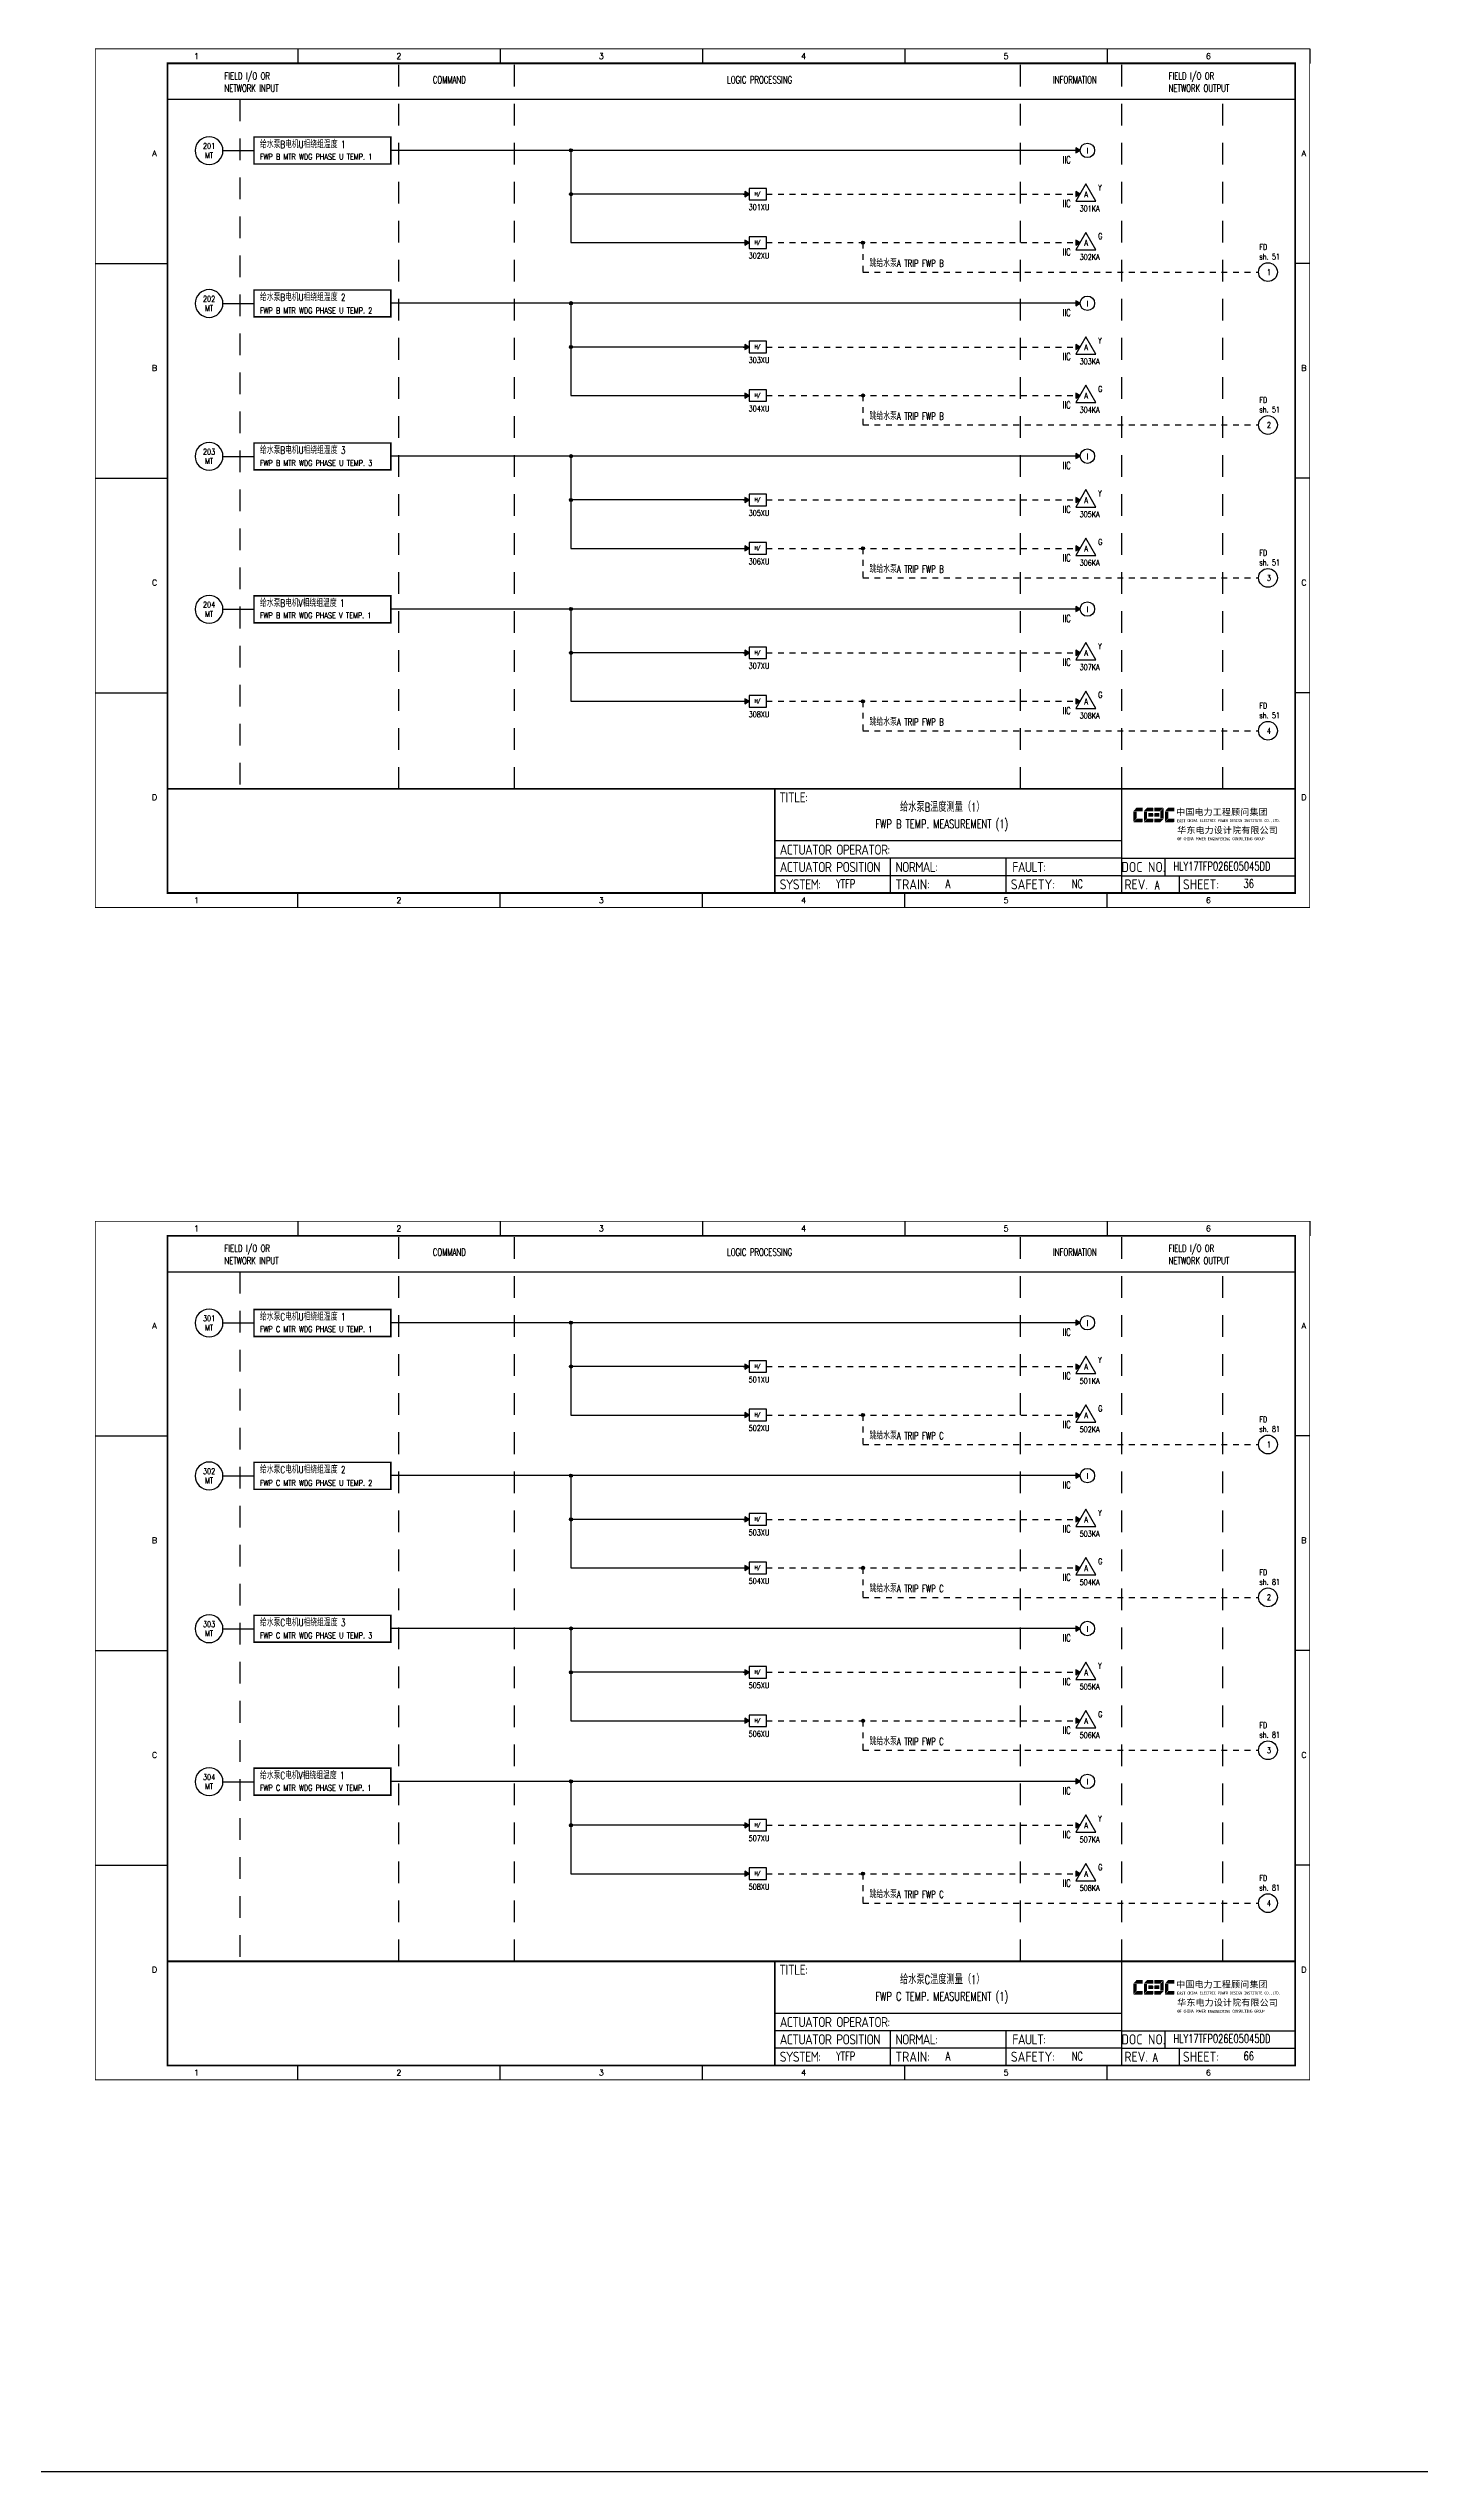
# Model space of a CAD drawing. Header units: millimetres. Extents: x 38833 to 52469, y 29493 to 32647.
# Drawn here: x 39645 to 40119, y 31107 to 31945 of the extents above; entities that cross this region are included whole.
import ezdxf
from ezdxf.enums import TextEntityAlignment as Align

# ---------------------------------------------------------------- set-up
doc = ezdxf.new("R2010")
doc.units = ezdxf.units.MM
for name, pattern in [('D2', [6, 2, -2, 2]), ('DASHED', [0.75, 0.5, -0.25]), ('JIS_02_0.7', [1.35, 0.75, -0.6])]:
    doc.linetypes.add(name, pattern=pattern)
for name, color, linetype in [('BORDER', 1, 'Continuous'), ('INSTRUMENT', 4, 'Continuous'), ('MLINE', 6, 'Continuous'), ('TITLE', 1, 'Continuous'), ('TK', 7, 'Continuous'), ('图框_外框线', 7, 'Continuous'), ('图框_标题栏文字', 6, 'Continuous')]:
    doc.layers.add(name, color=color, linetype=linetype)
doc.styles.add('DANIEL', font='COMPLEX', dxfattribs={"width": 0.7, "bigfont": 'GVFS'})
doc.styles.add('ecepdi', font='simhei.ttf', dxfattribs={"width": 0.9})
doc.styles.get("Standard").update_dxf_attribs({"font": 'romans.shx', "width": 0.7, "bigfont": 'hztxta.shx'})
doc.styles.add('工程字', font='gbenor.shx', dxfattribs={"bigfont": 'gbcbig.shx'})

# ---------------------------------------------------------------- blocks, each defined once
blk = doc.blocks.new('INS00')
at = {"layer": 'INSTRUMENT', "color": 0}
blk.add_lwpolyline([(6, 0, 1), (-6, 0, 1)], format="xyb", close=True, dxfattribs=at)
at = {"layer": 'INSTRUMENT', "flags": 1}
for tag, p in [('INSNAM', (0, 9)), ('INSDGN', (0, -9)), ('INSSUP', (0, -15)), ('INSMAN', (0, -18)), ('INSTYP', (0, -12)), ('INSREM', (0, -21))]:
    blk.add_attdef(tag, text='', height=3, dxfattribs=at).set_placement(p, align=Align.TOP_CENTER)
at = {"layer": 'INSTRUMENT', "width": 0.7}
for tag, p in [('INSIDE', (0, 2)), ('INSSYS', (0, -2))]:
    blk.add_attdef(tag, text='', height=2.5, dxfattribs=at).set_placement(p, align=Align.MIDDLE)
for tag, p in [('INSHH', (6, 3.5)), ('INSL', (6, -3)), ('INSLL', (6, -6))]:
    blk.add_attdef(tag, p, '', height=2.5, dxfattribs=at)
at = {"layer": 'INSTRUMENT', "linetype": 'DASHED', "width": 0.7}
blk.add_attdef('INSH', (6, 0.5), '', height=2.5, dxfattribs=at)
blk = doc.blocks.new('大于')
at = {"layer": 'BORDER'}
blk.add_hatch(color=256, dxfattribs=at).paths.add_polyline_path([(2178.99, 3748.47), (2177.49, 3749.34), (2177.49, 3747.6)])
for p, q in [((2176.99, 3748.47), (2178.99, 3748.47)), ((2184.99, 3748.47), (2186.99, 3748.47))]:
    blk.add_line(p, q, dxfattribs=at)
for points in [[(2178.99, 3748.47), (2177.49, 3749.34), (2177.49, 3747.6)], [(2184.99, 3750.47), (2178.99, 3750.47), (2178.99, 3746.47), (2184.99, 3746.47)]]:
    blk.add_lwpolyline(points, close=True, dxfattribs=at)
at = {"layer": 'BORDER', "style": 'DANIEL', "width": 0.8}
blk.add_text('H/', height=1.2, dxfattribs=at).set_placement((2181.94, 3748.51), align=Align.MIDDLE)
blk = doc.blocks.new('A$C1E0003F3')
h = blk.add_hatch(color=152)
edge = h.paths.add_edge_path()
edge.add_ellipse((5.15, 4.41), major_axis=(0, 0.211), ratio=0.769231, start_angle=-90, end_angle=0)
edge.add_line((5.15, 4.62), (3.22, 4.62))
edge.add_line((3.22, 4.62), (2.09, 3.35))
edge.add_line((2.09, 3.35), (5.32, 3.35))
edge.add_line((5.32, 3.35), (5.32, 4.41))
h.paths.add_polyline_path([(3.22, 3.23), (2.09, 3.23), (2.09, -0.36), (3.22, 0.91)])
edge = h.paths.add_edge_path()
edge.add_line((5.32, 0.81), (3.27, 0.81))
edge.add_line((3.27, 0.81), (2.13, -0.46))
edge.add_line((2.13, -0.46), (5.15, -0.46))
edge.add_ellipse((5.15, -0.25), major_axis=(0, 0.211), ratio=0.769231, start_angle=180, end_angle=270)
edge.add_line((5.32, -0.25), (5.32, 0.81))
h = blk.add_hatch(color=152)
edge = h.paths.add_edge_path()
edge.add_ellipse((8.78, 4.41), major_axis=(0, 0.211), ratio=0.769231, start_angle=-90, end_angle=0)
edge.add_line((8.78, 4.62), (6.84, 4.62))
edge.add_line((6.84, 4.62), (5.71, 3.35))
edge.add_line((5.71, 3.35), (8.94, 3.35))
edge.add_line((8.94, 3.35), (8.94, 4.41))
h.paths.add_polyline_path([(6.84, 3.23), (5.71, 3.23), (5.71, -0.36), (6.84, 0.91)])
edge = h.paths.add_edge_path()
edge.add_ellipse((8.78, 2.49), major_axis=(0, 0.211), ratio=0.769231, start_angle=-90, end_angle=0)
edge.add_line((8.78, 2.7), (7.22, 2.7))
edge.add_line((7.22, 2.7), (7.22, 1.44))
edge.add_line((7.22, 1.44), (8.78, 1.44))
edge.add_ellipse((8.78, 1.65), major_axis=(0, 0.211), ratio=0.769231, start_angle=180, end_angle=270)
edge.add_line((8.94, 1.65), (8.94, 2.49))
edge = h.paths.add_edge_path()
edge.add_line((8.94, 0.81), (6.89, 0.81))
edge.add_line((6.89, 0.81), (5.75, -0.46))
edge.add_line((5.75, -0.46), (8.78, -0.46))
edge.add_ellipse((8.78, -0.25), major_axis=(0, 0.211), ratio=0.769231, start_angle=180, end_angle=270)
edge.add_line((8.94, -0.25), (8.94, 0.81))
h = blk.add_hatch(color=1)
edge = h.paths.add_edge_path()
edge.add_line((12.48, 4.62), (9.46, 4.62))
edge.add_ellipse((9.46, 4.41), major_axis=(0, 0.211), ratio=0.769231, start_angle=0, end_angle=90)
edge.add_line((9.3, 4.41), (9.3, 3.35))
edge.add_line((9.3, 3.35), (11.35, 3.35))
edge.add_line((11.35, 3.35), (12.48, 4.62))
h.paths.add_polyline_path([(12.57, 4.56), (11.38, 3.23), (11.38, 0.93), (12.57, 0.93)])
edge = h.paths.add_edge_path()
edge.add_line((11.03, 2.7), (9.46, 2.7))
edge.add_ellipse((9.46, 2.49), major_axis=(0, 0.211), ratio=0.769231, start_angle=0, end_angle=90)
edge.add_line((9.3, 2.49), (9.3, 1.65))
edge.add_ellipse((9.46, 1.65), major_axis=(0, 0.211), ratio=0.769231, start_angle=90, end_angle=180)
edge.add_line((9.46, 1.44), (11.03, 1.44))
edge.add_line((11.03, 1.44), (11.03, 2.7))
h = blk.add_hatch(color=1)
edge = h.paths.add_edge_path()
edge.add_line((12.58, 0.79), (9.3, 0.79))
edge.add_line((9.3, 0.79), (9.3, -0.27))
edge.add_ellipse((9.46, -0.27), major_axis=(0, 0.211), ratio=0.769231, start_angle=90, end_angle=180)
edge.add_line((9.46, -0.48), (11.43, -0.48))
edge.add_line((11.43, -0.48), (12.58, 0.79))
h = blk.add_hatch(color=152)
edge = h.paths.add_edge_path()
edge.add_ellipse((16.11, 4.41), major_axis=(0, 0.211), ratio=0.769231, start_angle=-90, end_angle=0)
edge.add_line((16.11, 4.62), (14.14, 4.62))
edge.add_line((14.14, 4.62), (13, 3.35))
edge.add_line((13, 3.35), (16.27, 3.35))
edge.add_line((16.27, 3.35), (16.27, 4.41))
h.paths.add_polyline_path([(14.14, 3.23), (13, 3.23), (13, -0.36), (14.14, 0.91)])
edge = h.paths.add_edge_path()
edge.add_line((16.27, 0.81), (14.18, 0.81))
edge.add_line((14.18, 0.81), (13.04, -0.46))
edge.add_line((13.04, -0.46), (16.03, -0.46))
edge.add_ellipse((16.03, -0.15), major_axis=(0, 0.316), ratio=0.769231, start_angle=180, end_angle=270)
edge.add_line((16.27, -0.15), (16.27, 0.81))
at = {"layer": 'TITLE', "color": 7, "style": 'ecepdi'}
for s, p in [('中', (16.92, 1.94)), ('国', (20.09, 2)), ('电', (23.25, 1.99)), ('力', (26.39, 1.96)), ('工', (29.53, 1.95)), ('程', (32.71, 1.98)), ('顾', (35.9, 1.98)), ('问', (39.09, 1.94)), ('集', (42.26, 1.98)), ('团', (45.42, 2.01)), ('华', (17.24, -4.31)), ('东', (20.45, -4.29)), ('电', (23.62, -4.35)), ('力', (26.75, -4.32)), ('设', (29.92, -4.3)), ('计', (33.05, -4.31)), ('院', (36.26, -4.29)), ('有', (39.41, -4.29)), ('限', (42.57, -4.32)), ('公', (45.78, -4.38)), ('司', (48.91, -4.35))]:
    blk.add_text(s, height=2.2, dxfattribs=at).set_placement(p)
at = {"layer": 'TITLE', "color": 7, "style": 'ecepdi', "width": 0.975}
for s, p in [('E', (17.58, 0.02)), ('A', (18.29, 0.03)), ('S', (19, 0.03)), ('T', (19.7, 0.03)), ('C', (21.1, 0.09)), ('H', (21.77, 0.09)), ('I', (22.46, 0.09)), ('N', (23.17, 0.1)), ('A', (23.86, 0.1)), ('E', (25.35, 0.09)), ('L', (26.05, 0.11)), ('E', (26.76, 0.1)), ('C', (27.46, 0.12)), ('T', (28.18, 0.11)), ('R', (28.87, 0.1)), ('I', (29.57, 0.11)), ('C', (30.28, 0.1)), ('P', (31.64, 0.09)), ('O', (32.32, 0.08)), ('W', (33.03, 0.08)), ('E', (33.72, 0.08)), ('R', (34.42, 0.09)), ('D', (35.81, 0.1)), ('E', (36.52, 0.1)), ('S', (37.2, 0.1)), ('I', (37.91, 0.09)), ('G', (38.68, 0.11)), ('N', (39.38, 0.09)), ('I', (40.72, 0.07)), ('N', (41.43, 0.08)), ('S', (42.14, 0.08)), ('T', (42.83, 0.08)), ('I', (43.52, 0.09)), ('T', (44.22, 0.07)), ('U', (44.93, 0.07)), ('T', (45.63, 0.08)), ('E', (46.34, 0.09)), ('C', (47.76, 0.11)), ('O', (48.48, 0.1)), ('L', (50.56, 0.1)), ('T', (51.27, 0.1)), ('D', (51.96, 0.1)), ('O', (17.67, -6.18)), ('OF', (18.01, -6.2)), ('F', (18.37, -6.2)), ('C', (19.8, -6.19)), ('H', (20.47, -6.19)), ('I', (21.15, -6.19)), ('N', (21.87, -6.18)), ('A', (22.56, -6.18)), ('P', (23.98, -6.2)), ('O', (24.66, -6.21)), ('W', (25.36, -6.21)), ('E', (26.06, -6.21)), ('R', (26.75, -6.2)), ('E', (28.19, -6.24)), ('N', (28.91, -6.27)), ('G', (29.62, -6.26)), ('I', (30.32, -6.27)), ('N', (31.02, -6.27)), ('E', (31.7, -6.28)), ('E', (32.41, -6.27)), ('R', (33.1, -6.24)), ('I', (33.81, -6.24)), ('N', (34.51, -6.26)), ('G', (35.2, -6.24)), ('C', (36.61, -6.19)), ('O', (37.3, -6.21)), ('N', (38, -6.2)), ('S', (38.71, -6.21)), ('U', (39.41, -6.18)), ('L', (40.11, -6.18)), ('T', (40.81, -6.19)), ('I', (41.51, -6.21)), ('N', (42.2, -6.21)), ('G', (42.91, -6.17)), ('G', (44.29, -6.2)), ('R', (45, -6.21)), ('O', (45.69, -6.22)), ('U', (46.39, -6.2)), ('P', (47.1, -6.23)), ('.', (49.23, 0.1)), (',', (49.87, 0.1)), ('.', (52.72, 0.11))]:
    blk.add_text(s, height=1, dxfattribs=at).set_placement(p, align=Align.MIDDLE_CENTER)
blk = doc.blocks.new('A$C613255F0')
for p, q in [((70, 297), (70, 292)), ((140, 297), (140, 292)), ((210, 297), (210, 292)), ((280, 297), (280, 292)), ((350, 297), (350, 292)), ((420, 297), (420, 292)), ((0, 222.75), (25, 222.75)), ((420, 222.75), (415, 222.75)), ((0, 148.5), (25, 148.5)), ((420, 148.5), (415, 148.5)), ((0, 74.25), (25, 74.25)), ((420, 74.25), (415, 74.25)), ((70, 0), (70, 5)), ((140, 0), (140, 5)), ((210, 0), (210, 5)), ((280, 0), (280, 5)), ((350, 0), (350, 5))]:
    blk.add_line(p, q)
at = {"layer": 'MLINE', "linetype": 'JIS_02_0.7', "ltscale": 10}
for p, q in [((105, 41), (105, 292)), ((145, 41), (145, 292)), ((320, 41), (320, 292)), ((355, 41), (355, 292)), ((50, 279.56), (50, 41)), ((390, 41), (390, 279.56))]:
    blk.add_line(p, q, dxfattribs=at)
at = {"layer": 'MLINE'}
blk.add_line((25, 279.56), (415, 279.56), dxfattribs=at)
at = {"layer": '图框_外框线'}
for p, q in [((355, 5), (355, 41)), ((355, 23), (235, 23)), ((355, 17), (235, 17)), ((275, 11), (275, 17)), ((315, 11), (315, 17)), ((355, 17), (415, 17)), ((370, 11), (370, 17)), ((355, 11), (235, 11)), ((355, 11), (235, 11)), ((275, 5), (275, 11)), ((315, 5), (315, 11)), ((355, 11), (415, 11)), ((375, 5), (375, 11))]:
    blk.add_line(p, q, dxfattribs=at)
for points, const_width in [([(0, 0), (420, 0), (420, 297), (0, 297)], 0.3), ([(25, 5), (415, 5), (415, 292), (25, 292)], 0.6)]:
    blk.add_lwpolyline(points, close=True, dxfattribs=dict(at, const_width=const_width))
at = {"layer": '图框_外框线', "const_width": 0.6}
blk.add_lwpolyline([(235, 41), (25, 41)], dxfattribs=at)
at = {"layer": '图框_外框线'}
blk.add_lwpolyline([(415, 41, 0.6, 0.6, 0), (235, 41, 0.6, 0.6, 0), (235, 5, 0, 0, 0)], format="xyseb", dxfattribs=at)
blk.add_blockref('A$C1E0003F3', (356.94, 29.95))
at = {"layer": 'MLINE', "char_height": 2.5, "width": 31.8959, "attachment_point": 1}
for s, insert in [('FIELD I/O OR', (44.67, 288.89)), ('COMMAND', (116.74, 287.58)), ('LOGIC PROCESSING', (218.52, 287.58)), ('INFORMATION', (331.25, 287.58)), ('FIELD I/O OR', (371.22, 288.89)), ('NETWORK INPUT', (44.67, 284.64)), ('NETWORK OUTPUT', (371.22, 284.64))]:
    blk.add_mtext(s, dxfattribs=dict(at, insert=insert))
at = {"layer": 'TK', "color": 3}
for s, p in [('1', (35, 294.5)), ('2', (105, 294.5)), ('3', (175, 294.5)), ('4', (245, 294.5)), ('5', (315, 294.5)), ('6', (385, 294.5)), ('1', (35, 2.5)), ('2', (105, 2.5)), ('3', (175, 2.5)), ('4', (245, 2.5)), ('5', (315, 2.5)), ('6', (385, 2.5))]:
    blk.add_text(s, height=2, dxfattribs=at).set_placement(p, align=Align.MIDDLE)
for s, p in [('A', (20.5, 259.88)), ('A', (418, 259.88)), ('B', (20.5, 185.62)), ('B', (418, 185.62)), ('C', (20.5, 111.38)), ('C', (418, 111.38)), ('D', (20.5, 37.12)), ('D', (418, 37.12))]:
    blk.add_text(s, height=2, dxfattribs=at).set_placement(p, align=Align.CENTER)
at = {"layer": '图框_标题栏文字', "char_height": 3.5, "style": '工程字'}
for s, insert, width, attachment_point in [('{\\T0.9; TITLE:}', (234.86, 38.09), 14.2249, 4), ('{\\T0.9; ACTUATOR OPERATOR:}', (235, 20), 40, 4), ('{\\T0.9; ACTUATOR POSITION}', (235, 14), 45, 4), ('{\\T0.9; SYSTEM:}', (235, 8), 17.9526, 4), ('{\\T0.9; }TRAIN: ', (275, 8), 17.6638, 4), ('{\\T0.9; NORMAL:}', (275, 14), 18.2557, 4), ('SAFETY:', (324.3, 8), 22.3993, 5), ('{\\T0.9; FAULT:}', (315.44, 14), 15, 4), ('DOC NO.', (362.5, 14), 15, 5), ('REV.', (360, 8), 10, 5), ('SHEET:', (382.42, 8), 20, 5)]:
    blk.add_mtext(s, dxfattribs=dict(at, insert=insert, width=width, attachment_point=attachment_point))

msp = doc.modelspace()

# ---------------------------------------------------------------- hatches: boundary and pattern name
h = msp.add_hatch(color=256)
edge = h.paths.add_edge_path()
edge.add_arc((39825.49, 31910.21), 0.55, 0, 360)
for points in [[(40001.57, 31910.21), (40000.07, 31911.07), (40000.07, 31909.34)], [(40001.57, 31895.06), (40000.07, 31895.92), (40000.07, 31894.19)], [(40001.57, 31878.28), (40000.07, 31879.15), (40000.07, 31877.42)], [(40001.57, 31857.32), (40000.07, 31858.18), (40000.07, 31856.45)], [(40001.57, 31842.17), (40000.07, 31843.03), (40000.07, 31841.3)], [(40001.57, 31825.39), (40000.07, 31826.26), (40000.07, 31824.53)], [(40001.57, 31804.43), (40000.07, 31805.3), (40000.07, 31803.56)], [(40001.57, 31789.28), (40000.07, 31790.15), (40000.07, 31788.41)], [(40001.57, 31772.51), (40000.07, 31773.37), (40000.07, 31771.64)], [(40001.57, 31751.54), (40000.07, 31752.41), (40000.07, 31750.68)], [(40001.57, 31736.39), (40000.07, 31737.26), (40000.07, 31735.52)], [(40001.57, 31719.62), (40000.07, 31720.48), (40000.07, 31718.75)], [(40001.57, 31504.65), (40000.07, 31505.51), (40000.07, 31503.78)], [(40001.57, 31489.5), (40000.07, 31490.36), (40000.07, 31488.63)], [(40001.57, 31472.72), (40000.07, 31473.59), (40000.07, 31471.86)], [(40001.57, 31451.76), (40000.07, 31452.62), (40000.07, 31450.89)], [(40001.57, 31436.61), (40000.07, 31437.47), (40000.07, 31435.74)], [(40001.57, 31419.84), (40000.07, 31420.7), (40000.07, 31418.97)], [(40001.57, 31398.87), (40000.07, 31399.74), (40000.07, 31398)], [(40001.57, 31383.72), (40000.07, 31384.59), (40000.07, 31382.85)], [(40001.57, 31366.95), (40000.07, 31367.81), (40000.07, 31366.08)], [(40001.57, 31345.98), (40000.07, 31346.85), (40000.07, 31345.12)], [(40001.57, 31330.83), (40000.07, 31331.7), (40000.07, 31329.97)], [(40001.57, 31314.06), (40000.07, 31314.93), (40000.07, 31313.19)]]:
    msp.add_hatch(color=256).paths.add_polyline_path(points)
h = msp.add_hatch(color=256)
edge = h.paths.add_edge_path()
edge.add_arc((39825.49, 31895.06), 0.55, 0, 360)
h = msp.add_hatch(color=256)
edge = h.paths.add_edge_path()
edge.add_arc((39926.47, 31878.28), 0.55, 0, 360)
h = msp.add_hatch(color=256)
edge = h.paths.add_edge_path()
edge.add_arc((39825.49, 31857.32), 0.55, 0, 360)
h = msp.add_hatch(color=256)
edge = h.paths.add_edge_path()
edge.add_arc((39825.49, 31842.17), 0.55, 0, 360)
h = msp.add_hatch(color=256)
edge = h.paths.add_edge_path()
edge.add_arc((39926.47, 31825.39), 0.55, 0, 360)
h = msp.add_hatch(color=256)
edge = h.paths.add_edge_path()
edge.add_arc((39825.49, 31804.43), 0.55, 0, 360)
h = msp.add_hatch(color=256)
edge = h.paths.add_edge_path()
edge.add_arc((39825.49, 31789.28), 0.55, 0, 360)
h = msp.add_hatch(color=256)
edge = h.paths.add_edge_path()
edge.add_arc((39926.47, 31772.51), 0.55, 0, 360)
h = msp.add_hatch(color=256)
edge = h.paths.add_edge_path()
edge.add_arc((39825.49, 31751.54), 0.55, 0, 360)
h = msp.add_hatch(color=256)
edge = h.paths.add_edge_path()
edge.add_arc((39825.49, 31751.54), 0.55, 0, 360)
h = msp.add_hatch(color=256)
edge = h.paths.add_edge_path()
edge.add_arc((39825.49, 31736.39), 0.55, 0, 360)
h = msp.add_hatch(color=256)
edge = h.paths.add_edge_path()
edge.add_arc((39825.49, 31736.39), 0.55, 0, 360)
h = msp.add_hatch(color=256)
edge = h.paths.add_edge_path()
edge.add_arc((39926.47, 31719.62), 0.55, 0, 360)
h = msp.add_hatch(color=256)
edge = h.paths.add_edge_path()
edge.add_arc((39825.49, 31504.65), 0.55, 0, 360)
h = msp.add_hatch(color=256)
edge = h.paths.add_edge_path()
edge.add_arc((39825.49, 31489.5), 0.55, 0, 360)
h = msp.add_hatch(color=256)
edge = h.paths.add_edge_path()
edge.add_arc((39926.47, 31472.72), 0.55, 0, 360)
h = msp.add_hatch(color=256)
edge = h.paths.add_edge_path()
edge.add_arc((39825.49, 31451.76), 0.55, 0, 360)
h = msp.add_hatch(color=256)
edge = h.paths.add_edge_path()
edge.add_arc((39825.49, 31436.61), 0.55, 0, 360)
h = msp.add_hatch(color=256)
edge = h.paths.add_edge_path()
edge.add_arc((39926.47, 31419.84), 0.55, 0, 360)
h = msp.add_hatch(color=256)
edge = h.paths.add_edge_path()
edge.add_arc((39825.49, 31398.87), 0.55, 0, 360)
h = msp.add_hatch(color=256)
edge = h.paths.add_edge_path()
edge.add_arc((39825.49, 31383.72), 0.55, 0, 360)
h = msp.add_hatch(color=256)
edge = h.paths.add_edge_path()
edge.add_arc((39926.47, 31366.95), 0.55, 0, 360)
h = msp.add_hatch(color=256)
edge = h.paths.add_edge_path()
edge.add_arc((39825.49, 31345.98), 0.55, 0, 360)
h = msp.add_hatch(color=256)
edge = h.paths.add_edge_path()
edge.add_arc((39825.49, 31345.98), 0.55, 0, 360)
h = msp.add_hatch(color=256)
edge = h.paths.add_edge_path()
edge.add_arc((39825.49, 31330.83), 0.55, 0, 360)
h = msp.add_hatch(color=256)
edge = h.paths.add_edge_path()
edge.add_arc((39825.49, 31330.83), 0.55, 0, 360)
h = msp.add_hatch(color=256)
edge = h.paths.add_edge_path()
edge.add_arc((39926.47, 31314.06), 0.55, 0, 360)

# ---------------------------------------------------------------- linework, layer by layer
for p, q in [((39763.23, 31905.45), (39763.23, 31914.79)), ((39705.13, 31910.12), (39715.83, 31910.12)), ((39763.23, 31905.45), (39715.83, 31905.45)), ((40001.57, 31910.21), (39763.23, 31910.21)), ((39825.49, 31910.21), (39825.49, 31878.28)), ((39887.09, 31895.06), (39825.49, 31895.06)), ((39893.09, 31895.06), (39893.89, 31895.06)), ((39825.49, 31878.28), (39887.09, 31878.28)), ((39893.09, 31878.28), (39893.89, 31878.28)), ((39763.23, 31852.56), (39763.23, 31861.9)), ((39705.13, 31857.23), (39715.83, 31857.23)), ((39763.23, 31852.56), (39715.83, 31852.56)), ((40001.57, 31857.32), (39763.23, 31857.32)), ((39825.49, 31857.32), (39825.49, 31825.39)), ((39887.09, 31842.17), (39825.49, 31842.17)), ((39893.09, 31842.17), (39893.89, 31842.17)), ((39825.49, 31825.39), (39887.09, 31825.39)), ((39893.09, 31825.39), (39893.89, 31825.39)), ((39705.13, 31804.34), (39715.83, 31804.34)), ((39763.23, 31799.67), (39763.23, 31809.01)), ((40001.57, 31804.43), (39763.23, 31804.43)), ((39825.49, 31804.43), (39825.49, 31772.51)), ((39763.23, 31799.67), (39715.83, 31799.67)), ((39887.09, 31789.28), (39825.49, 31789.28)), ((39893.09, 31789.28), (39893.89, 31789.28)), ((39825.49, 31772.51), (39887.09, 31772.51)), ((39893.09, 31772.51), (39893.89, 31772.51)), ((39705.13, 31751.45), (39715.83, 31751.45)), ((39763.23, 31746.78), (39763.23, 31756.12)), ((40001.57, 31751.54), (39763.23, 31751.54)), ((39825.49, 31751.54), (39825.49, 31719.62)), ((39763.23, 31746.78), (39715.83, 31746.78)), ((39887.09, 31736.39), (39825.49, 31736.39)), ((39893.09, 31736.39), (39893.89, 31736.39)), ((39825.49, 31719.62), (39885.09, 31719.62)), ((39893.09, 31719.62), (39893.89, 31719.62)), ((39763.23, 31499.89), (39763.23, 31509.23)), ((39705.13, 31504.56), (39715.83, 31504.56)), ((39763.23, 31499.89), (39715.83, 31499.89)), ((40001.57, 31504.65), (39763.23, 31504.65)), ((39825.49, 31504.65), (39825.49, 31472.72)), ((39887.09, 31489.5), (39825.49, 31489.5)), ((39893.09, 31489.5), (39893.89, 31489.5)), ((39825.49, 31472.72), (39887.09, 31472.72)), ((39893.09, 31472.72), (39893.89, 31472.72)), ((39705.13, 31451.67), (39715.83, 31451.67)), ((39763.23, 31447), (39763.23, 31456.34)), ((40001.57, 31451.76), (39763.23, 31451.76)), ((39825.49, 31451.76), (39825.49, 31419.84)), ((39763.23, 31447), (39715.83, 31447)), ((39887.09, 31436.61), (39825.49, 31436.61)), ((39893.09, 31436.61), (39893.89, 31436.61)), ((39825.49, 31419.84), (39887.09, 31419.84)), ((39893.09, 31419.84), (39893.89, 31419.84)), ((39763.23, 31394.11), (39763.23, 31403.45)), ((39705.13, 31398.78), (39715.83, 31398.78)), ((39763.23, 31394.11), (39715.83, 31394.11)), ((40001.57, 31398.87), (39763.23, 31398.87)), ((39825.49, 31398.87), (39825.49, 31366.95)), ((39887.09, 31383.72), (39825.49, 31383.72)), ((39893.09, 31383.72), (39893.89, 31383.72)), ((39825.49, 31366.95), (39887.09, 31366.95)), ((39893.09, 31366.95), (39893.89, 31366.95)), ((39763.23, 31341.22), (39763.23, 31350.56)), ((39705.13, 31345.89), (39715.83, 31345.89)), ((39763.23, 31341.22), (39715.83, 31341.22)), ((40001.57, 31345.98), (39763.23, 31345.98)), ((39825.49, 31345.98), (39825.49, 31314.06)), ((39887.09, 31330.83), (39825.49, 31330.83)), ((39893.09, 31330.83), (39893.89, 31330.83)), ((39825.49, 31314.06), (39885.09, 31314.06)), ((39893.09, 31314.06), (39893.89, 31314.06)), ((39417.51, 31107.25), (50497.51, 31107.25))]:
    msp.add_line(p, q)
at = {"linetype": 'D2'}
for p, q in [((39893.09, 31895.06), (40001.57, 31895.06)), ((39893.09, 31878.28), (40001.57, 31878.28)), ((39926.47, 31878.28), (39926.47, 31868.09)), ((39926.47, 31868.09), (40063.29, 31868.09)), ((39893.09, 31842.17), (40001.57, 31842.17)), ((39893.09, 31825.39), (40001.57, 31825.39)), ((39926.47, 31825.39), (39926.47, 31815.2)), ((39926.47, 31815.2), (40063.29, 31815.2)), ((39893.09, 31789.28), (40001.57, 31789.28)), ((39893.09, 31772.51), (40001.57, 31772.51)), ((39926.47, 31772.51), (39926.47, 31762.31)), ((39926.47, 31762.31), (40063.29, 31762.31)), ((39893.09, 31736.39), (40001.57, 31736.39)), ((39893.09, 31719.62), (40001.57, 31719.62)), ((39926.47, 31719.62), (39926.47, 31709.43)), ((39926.47, 31709.43), (40063.29, 31709.43)), ((39893.09, 31489.5), (40001.57, 31489.5)), ((39893.09, 31472.72), (40001.57, 31472.72)), ((39926.47, 31472.72), (39926.47, 31462.53)), ((39926.47, 31462.53), (40063.29, 31462.53)), ((39893.09, 31436.61), (40001.57, 31436.61)), ((39893.09, 31419.84), (40001.57, 31419.84)), ((39926.47, 31419.84), (39926.47, 31409.64)), ((39926.47, 31409.64), (40063.29, 31409.64)), ((39893.09, 31383.72), (40001.57, 31383.72)), ((39893.09, 31366.95), (40001.57, 31366.95)), ((39926.47, 31366.95), (39926.47, 31356.76)), ((39926.47, 31356.76), (40063.29, 31356.76)), ((39893.09, 31330.83), (40001.57, 31330.83)), ((39893.09, 31314.06), (40001.57, 31314.06)), ((39926.47, 31314.06), (39926.47, 31303.87)), ((39926.47, 31303.87), (40063.29, 31303.87))]:
    msp.add_line(p, q, dxfattribs=at)
at = {"const_width": 0.5}
for points in [[(39715.83, 31914.79), (39763.23, 31914.79), (39763.23, 31905.45), (39715.83, 31905.45), (39715.83, 31914.79)], [(39715.83, 31861.9), (39763.23, 31861.9), (39763.23, 31852.56), (39715.83, 31852.56), (39715.83, 31861.9)], [(39715.83, 31809.01), (39763.23, 31809.01), (39763.23, 31799.67), (39715.83, 31799.67), (39715.83, 31809.01)], [(39715.83, 31756.12), (39763.23, 31756.12), (39763.23, 31746.78), (39715.83, 31746.78), (39715.83, 31756.12)], [(39715.83, 31509.23), (39763.23, 31509.23), (39763.23, 31499.89), (39715.83, 31499.89), (39715.83, 31509.23)], [(39715.83, 31456.34), (39763.23, 31456.34), (39763.23, 31447), (39715.83, 31447), (39715.83, 31456.34)], [(39715.83, 31403.45), (39763.23, 31403.45), (39763.23, 31394.11), (39715.83, 31394.11), (39715.83, 31403.45)], [(39715.83, 31350.56), (39763.23, 31350.56), (39763.23, 31341.22), (39715.83, 31341.22), (39715.83, 31350.56)]]:
    msp.add_lwpolyline(points, dxfattribs=at)
for points in [[(40001.57, 31910.21), (40000.07, 31911.07), (40000.07, 31909.34)], [(40001.57, 31895.06), (40000.07, 31895.92), (40000.07, 31894.19)], [(40001.57, 31878.28), (40000.07, 31879.15), (40000.07, 31877.42)], [(40001.57, 31857.32), (40000.07, 31858.18), (40000.07, 31856.45)], [(40001.57, 31842.17), (40000.07, 31843.03), (40000.07, 31841.3)], [(40001.57, 31825.39), (40000.07, 31826.26), (40000.07, 31824.53)], [(40001.57, 31804.43), (40000.07, 31805.3), (40000.07, 31803.56)], [(40001.57, 31789.28), (40000.07, 31790.15), (40000.07, 31788.41)], [(40001.57, 31772.51), (40000.07, 31773.37), (40000.07, 31771.64)], [(40001.57, 31751.54), (40000.07, 31752.41), (40000.07, 31750.68)], [(40001.57, 31736.39), (40000.07, 31737.26), (40000.07, 31735.52)], [(40001.57, 31719.62), (40000.07, 31720.48), (40000.07, 31718.75)], [(40001.57, 31504.65), (40000.07, 31505.51), (40000.07, 31503.78)], [(40001.57, 31489.5), (40000.07, 31490.36), (40000.07, 31488.63)], [(40001.57, 31472.72), (40000.07, 31473.59), (40000.07, 31471.86)], [(40001.57, 31451.76), (40000.07, 31452.62), (40000.07, 31450.89)], [(40001.57, 31436.61), (40000.07, 31437.47), (40000.07, 31435.74)], [(40001.57, 31419.84), (40000.07, 31420.7), (40000.07, 31418.97)], [(40001.57, 31398.87), (40000.07, 31399.74), (40000.07, 31398)], [(40001.57, 31383.72), (40000.07, 31384.59), (40000.07, 31382.85)], [(40001.57, 31366.95), (40000.07, 31367.81), (40000.07, 31366.08)], [(40001.57, 31345.98), (40000.07, 31346.85), (40000.07, 31345.12)], [(40001.57, 31330.83), (40000.07, 31331.7), (40000.07, 31329.97)], [(40001.57, 31314.06), (40000.07, 31314.93), (40000.07, 31313.19)]]:
    msp.add_lwpolyline(points, close=True)
at = {"color": 1}
for points in [[(40007.05, 31892.61), (40003.59, 31898.61), (40000.12, 31892.61)], [(40007.05, 31875.83), (40003.59, 31881.83), (40000.12, 31875.83)], [(40007.05, 31839.72), (40003.59, 31845.72), (40000.12, 31839.72)], [(40007.05, 31822.95), (40003.59, 31828.95), (40000.12, 31822.95)], [(40007.05, 31786.83), (40003.59, 31792.83), (40000.12, 31786.83)], [(40007.05, 31770.06), (40003.59, 31776.06), (40000.12, 31770.06)], [(40007.05, 31733.94), (40003.59, 31739.94), (40000.12, 31733.94)], [(40007.05, 31717.17), (40003.59, 31723.17), (40000.12, 31717.17)], [(40007.05, 31487.05), (40003.59, 31493.05), (40000.12, 31487.05)], [(40007.05, 31470.28), (40003.59, 31476.28), (40000.12, 31470.28)], [(40007.05, 31434.16), (40003.59, 31440.16), (40000.12, 31434.16)], [(40007.05, 31417.39), (40003.59, 31423.39), (40000.12, 31417.39)], [(40007.05, 31381.27), (40003.59, 31387.27), (40000.12, 31381.27)], [(40007.05, 31364.5), (40003.59, 31370.5), (40000.12, 31364.5)], [(40007.05, 31328.38), (40003.59, 31334.38), (40000.12, 31328.38)], [(40007.05, 31311.61), (40003.59, 31317.61), (40000.12, 31311.61)]]:
    msp.add_lwpolyline(points, close=True, dxfattribs=at)
for centre, radius in [((39825.49, 31910.21), 0.55), ((40004.07, 31910.21), 2.5), ((39825.49, 31895.06), 0.55), ((39926.47, 31878.28), 0.55), ((39825.49, 31857.32), 0.55), ((40004.07, 31857.32), 2.5), ((39825.49, 31842.17), 0.55), ((39926.47, 31825.39), 0.55), ((39825.49, 31804.43), 0.55), ((40004.07, 31804.43), 2.5), ((39825.49, 31789.28), 0.55), ((39926.47, 31772.51), 0.55), ((39825.49, 31751.54), 0.55), ((39825.49, 31751.54), 0.55), ((40004.07, 31751.54), 2.5), ((39825.49, 31736.39), 0.55), ((39825.49, 31736.39), 0.55), ((39926.47, 31719.62), 0.55), ((39825.49, 31504.65), 0.55), ((40004.07, 31504.65), 2.5), ((39825.49, 31489.5), 0.55), ((39926.47, 31472.72), 0.55), ((39825.49, 31451.76), 0.55), ((40004.07, 31451.76), 2.5), ((39825.49, 31436.61), 0.55), ((39926.47, 31419.84), 0.55), ((39825.49, 31398.87), 0.55), ((40004.07, 31398.87), 2.5), ((39825.49, 31383.72), 0.55), ((39926.47, 31366.95), 0.55), ((39825.49, 31345.98), 0.55), ((39825.49, 31345.98), 0.55), ((40004.07, 31345.98), 2.5), ((39825.49, 31330.83), 0.55), ((39825.49, 31330.83), 0.55), ((39926.47, 31314.06), 0.55)]:
    msp.add_circle(centre, radius)
at = {"layer": 'BORDER'}
for centre in [(40066.54, 31868.09), (40066.54, 31815.2), (40066.54, 31762.31), (40066.54, 31709.43), (40066.54, 31462.53), (40066.54, 31409.64), (40066.54, 31356.76), (40066.54, 31303.87)]:
    msp.add_circle(centre, 3.25, dxfattribs=at)

# ---------------------------------------------------------------- block references
for name, p in [('A$C613255F0', (39660.96, 31648.3)), ('大于', (37708.1, 28146.58)), ('大于', (37708.1, 28129.81)), ('大于', (37708.1, 28093.7)), ('大于', (37708.1, 28076.92)), ('大于', (37708.1, 28040.81)), ('大于', (37708.1, 28024.04)), ('大于', (37708.1, 27987.92)), ('大于', (37708.1, 27971.15)), ('A$C613255F0', (39660.96, 31242.74)), ('大于', (37708.1, 27741.03)), ('大于', (37708.1, 27724.25)), ('大于', (37708.1, 27688.14)), ('大于', (37708.1, 27671.37)), ('大于', (37708.1, 27635.25)), ('大于', (37708.1, 27618.48)), ('大于', (37708.1, 27582.36)), ('大于', (37708.1, 27565.59))]:
    msp.add_blockref(name, p)
at = {"layer": 'MLINE', "xscale": 0.7999999999992724, "yscale": 0.7999999999992724, "zscale": 0.7999999999992724}
for p, values in [((39700.33, 31910.12), {'INSIDE': '201', 'INSSYS': 'MT'}), ((39700.33, 31857.23), {'INSIDE': '202', 'INSSYS': 'MT'}), ((39700.33, 31804.34), {'INSIDE': '203', 'INSSYS': 'MT'}), ((39700.33, 31751.45), {'INSIDE': '204', 'INSSYS': 'MT'}), ((39700.33, 31504.56), {'INSIDE': '301', 'INSSYS': 'MT'}), ((39700.33, 31451.67), {'INSIDE': '302', 'INSSYS': 'MT'}), ((39700.33, 31398.78), {'INSIDE': '303', 'INSSYS': 'MT'}), ((39700.33, 31345.89), {'INSIDE': '304', 'INSSYS': 'MT'})]:
    msp.add_blockref('INS00', p, dxfattribs=at).add_auto_attribs(values)

# ---------------------------------------------------------------- texts
at = {"width": 0.7}
for p in [(40004.1, 31909.08), (40004.1, 31856.19), (40004.1, 31803.3), (40004.1, 31750.41), (40004.1, 31503.52), (40004.1, 31450.63), (40004.1, 31397.74), (40004.1, 31344.86)]:
    msp.add_text('I', height=2, dxfattribs=at).set_placement(p, align=Align.CENTER)
at = {"color": 1, "width": 0.7}
for p in [(40003.68, 31893.98), (40003.68, 31877.21), (40003.68, 31841.09), (40003.68, 31824.32), (40003.68, 31788.2), (40003.68, 31771.43), (40003.68, 31735.32), (40003.68, 31718.54), (40003.68, 31488.42), (40003.68, 31471.65), (40003.68, 31435.53), (40003.68, 31418.76), (40003.68, 31382.64), (40003.68, 31365.87), (40003.68, 31329.76), (40003.68, 31312.98)]:
    msp.add_text('A', height=2, dxfattribs=at).set_placement(p, align=Align.CENTER)
at = {"attachment_point": 1}
for s, insert, char_height, width in [('给水泵B电机U相绕组温度 1', (39717.91, 31913.51), 2.5, 73.0067), ('FWP B MTR WDG PHASE U TEMP. 1', (39717.91, 31909), 2, 73.0067), ('IIC', (39995.56, 31908.21), 2.5, 4.5039), ('Y', (40007.8, 31898.3), 2, 73.0067), ('301XU', (39886.95, 31891.54), 2, 11.1697), ('IIC', (39995.56, 31893.06), 2.5, 4.5039), ('301KA', (40001.41, 31891.09), 2, 73.0067), ('G', (40007.8, 31881.53), 2, 73.0067), ('302XU', (39886.95, 31874.77), 2, 11.1697), ('跳给水泵A TRIP FWP B', (39928.75, 31872.37), 2.5, 73.0067), ('IIC', (39995.56, 31876.28), 2.5, 4.5039), ('302KA', (40001.41, 31874.32), 2, 73.0067), ('1', (40066.17, 31869.08), 2, 73.0067), ('给水泵B电机U相绕组温度 2', (39717.91, 31860.62), 2.5, 73.0067), ('FWP B MTR WDG PHASE U TEMP. 2', (39717.91, 31855.79), 2, 73.0067), ('IIC', (39995.56, 31855.32), 2.5, 4.5039), ('Y', (40007.8, 31845.41), 2, 73.0067), ('303XU', (39886.95, 31838.66), 2, 11.1697), ('IIC', (39995.56, 31840.17), 2.5, 4.5039), ('303KA', (40001.41, 31838.2), 2, 73.0067), ('G', (40007.8, 31828.64), 2, 73.0067), ('304XU', (39886.95, 31821.88), 2, 11.1697), ('跳给水泵A TRIP FWP B', (39928.75, 31819.49), 2.5, 73.0067), ('IIC', (39995.56, 31823.39), 2.5, 4.5039), ('304KA', (40001.41, 31821.43), 2, 73.0067), ('2', (40066.17, 31816.19), 2, 73.0067), ('给水泵B电机U相绕组温度 3', (39717.91, 31807.73), 2.5, 73.0067), ('FWP B MTR WDG PHASE U TEMP. 3', (39717.91, 31803.03), 2, 73.0067), ('IIC', (39995.56, 31802.43), 2.5, 4.5039), ('305XU', (39886.95, 31785.77), 2, 11.1697), ('IIC', (39995.56, 31787.28), 2.5, 4.5039), ('305KA', (40001.41, 31785.32), 2, 73.0067), ('Y', (40007.8, 31792.52), 2, 73.0067), ('306XU', (39886.95, 31769), 2, 11.1697), ('IIC', (39995.56, 31770.51), 2.5, 4.5039), ('306KA', (40001.41, 31768.54), 2, 73.0067), ('G', (40007.8, 31775.75), 2, 73.0067), ('跳给水泵A TRIP FWP B', (39928.75, 31766.6), 2.5, 73.0067), ('3', (40066.17, 31763.31), 2, 73.0067), ('给水泵B电机V相绕组温度 1', (39717.91, 31754.84), 2.5, 73.0067), ('FWP B MTR WDG PHASE V TEMP. 1', (39717.91, 31750.33), 2, 73.0067), ('IIC', (39995.56, 31749.54), 2.5, 4.5039), ('Y', (40007.8, 31739.64), 2, 73.0067), ('307XU', (39886.95, 31732.88), 2, 11.1697), ('IIC', (39995.56, 31734.39), 2.5, 4.5039), ('307KA', (40001.41, 31732.43), 2, 73.0067), ('G', (40007.8, 31722.86), 2, 73.0067), ('308XU', (39886.95, 31716.11), 2, 11.1697), ('跳给水泵A TRIP FWP B', (39928.75, 31713.71), 2.5, 73.0067), ('IIC', (39995.56, 31717.62), 2.5, 4.5039), ('308KA', (40001.41, 31715.66), 2, 73.0067), ('4', (40066.17, 31710.42), 2, 73.0067), ('给水泵B温度测量（1）', (39939.29, 31684.46), 3, 57.1272), ('FWP B TEMP. MEASUREMENT (1)', (39930.78, 31678.68), 3, 74.0185), ('YTFP', (39917.2, 31657.99), 3, 8.5983), ('A', (39955.06, 31657.99), 3, 4.8474), ('NC', (39998.65, 31657.99), 3, 4.8474), ('A', (40027.43, 31657.55), 3, 8.5983), ('给水泵C电机U相绕组温度 1', (39717.91, 31507.95), 2.5, 73.0067), ('FWP C MTR WDG PHASE U TEMP. 1', (39717.91, 31503.44), 2, 73.0067), ('IIC', (39995.56, 31502.65), 2.5, 4.5039), ('Y', (40007.8, 31492.74), 2, 73.0067), ('501XU', (39886.95, 31485.99), 2, 11.1697), ('IIC', (39995.56, 31487.5), 2.5, 4.5039), ('501KA', (40001.41, 31485.53), 2, 73.0067), ('G', (40007.8, 31475.97), 2, 73.0067), ('502XU', (39886.95, 31469.21), 2, 11.1697), ('跳给水泵A TRIP FWP C', (39928.75, 31466.81), 2.5, 73.0067), ('IIC', (39995.56, 31470.72), 2.5, 4.5039), ('502KA', (40001.41, 31468.76), 2, 73.0067), ('1', (40066.17, 31463.52), 2, 73.0067), ('给水泵C电机U相绕组温度 2', (39717.91, 31455.06), 2.5, 73.0067), ('FWP C MTR WDG PHASE U TEMP. 2', (39717.91, 31450.23), 2, 73.0067), ('IIC', (39995.56, 31449.76), 2.5, 4.5039), ('503XU', (39886.95, 31433.1), 2, 11.1697), ('IIC', (39995.56, 31434.61), 2.5, 4.5039), ('Y', (40007.8, 31439.85), 2, 73.0067), ('503KA', (40001.41, 31432.65), 2, 73.0067), ('504XU', (39886.95, 31416.32), 2, 11.1697), ('IIC', (39995.56, 31417.84), 2.5, 4.5039), ('G', (40007.8, 31423.08), 2, 73.0067), ('跳给水泵A TRIP FWP C', (39928.75, 31413.93), 2.5, 73.0067), ('504KA', (40001.41, 31415.87), 2, 73.0067), ('2', (40066.17, 31410.63), 2, 73.0067), ('给水泵C电机U相绕组温度 3', (39717.91, 31402.17), 2.5, 73.0067), ('FWP C MTR WDG PHASE U TEMP. 3', (39717.91, 31397.47), 2, 73.0067), ('IIC', (39995.56, 31396.87), 2.5, 4.5039), ('Y', (40007.8, 31386.96), 2, 73.0067), ('505XU', (39886.95, 31380.21), 2, 11.1697), ('IIC', (39995.56, 31381.72), 2.5, 4.5039), ('505KA', (40001.41, 31379.76), 2, 73.0067), ('G', (40007.8, 31370.19), 2, 73.0067), ('506XU', (39886.95, 31363.44), 2, 11.1697), ('跳给水泵A TRIP FWP C', (39928.75, 31361.04), 2.5, 73.0067), ('IIC', (39995.56, 31364.95), 2.5, 4.5039), ('506KA', (40001.41, 31362.99), 2, 73.0067), ('3', (40066.17, 31357.75), 2, 73.0067), ('给水泵C电机V相绕组温度 1', (39717.91, 31349.28), 2.5, 73.0067), ('FWP C MTR WDG PHASE V TEMP. 1', (39717.91, 31344.77), 2, 73.0067), ('IIC', (39995.56, 31343.98), 2.5, 4.5039), ('Y', (40007.8, 31334.08), 2, 73.0067), ('507XU', (39886.95, 31327.32), 2, 11.1697), ('IIC', (39995.56, 31328.83), 2.5, 4.5039), ('507KA', (40001.41, 31326.87), 2, 73.0067), ('G', (40007.8, 31317.3), 2, 73.0067), ('508XU', (39886.95, 31310.55), 2, 11.1697), ('跳给水泵A TRIP FWP C', (39928.75, 31308.15), 2.5, 73.0067), ('IIC', (39995.56, 31312.06), 2.5, 4.5039), ('508KA', (40001.41, 31310.1), 2, 73.0067), ('4', (40066.17, 31304.86), 2, 73.0067), ('FWP C TEMP. MEASUREMENT (1)', (39930.78, 31273.13), 3, 74.0185), ('给水泵C温度测量（1）', (39939.29, 31278.9), 3, 57.1272), ('YTFP', (39917.2, 31252.43), 3, 8.5983), ('A', (39955.06, 31252.43), 3, 4.8474), ('NC', (39998.65, 31252.43), 3, 4.8474), ('A', (40026.76, 31251.98), 3, 8.5983)]:
    msp.add_mtext(s, dxfattribs=dict(at, insert=insert, char_height=char_height, width=width))
at = {"color": 4, "char_height": 2, "width": 73.0067, "attachment_point": 1}
for s, insert in [('FD\\Psh. 51', (40063.56, 31877.76)), ('FD\\Psh. 51', (40063.56, 31824.87)), ('FD\\Psh. 51', (40063.56, 31771.98)), ('FD\\Psh. 51', (40063.56, 31719.09)), ('FD\\Psh. 81', (40063.56, 31472.2)), ('FD\\Psh. 81', (40063.56, 31419.31)), ('FD\\Psh. 81', (40063.56, 31366.42)), ('FD\\Psh. 81', (40063.56, 31313.54))]:
    msp.add_mtext(s, dxfattribs=dict(at, insert=insert))
at = {"width": 0.7}
for tag, p, s in [('HLY17TFP026E05045DD', (40033.82, 31661.05), ''), ('36', (40058.09, 31655.05), '1'), ('HLY17TFP026E05045DD', (40033.82, 31255.5), ''), ('66', (40058.09, 31249.5), '1')]:
    msp.add_attdef(tag, p, s, height=3, dxfattribs=at)

doc.saveas('drawing.dxf')
